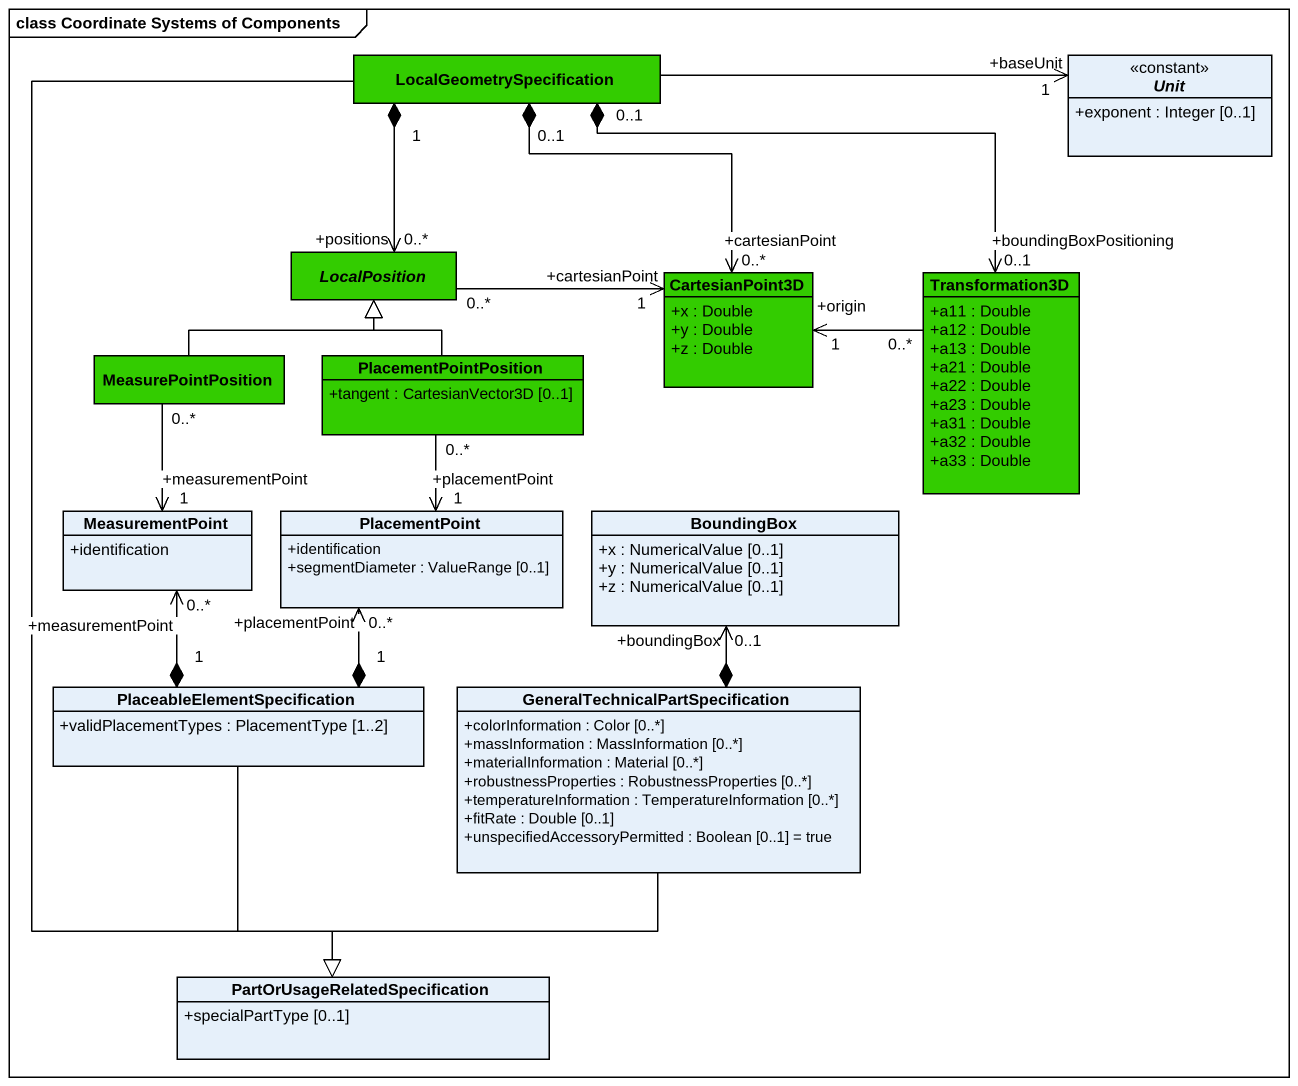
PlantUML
@startuml
mainframe class Coordinate Systems of Components
hide circle
hide empty members
skinparam classAttributeIconSize 0
class LocalGeometrySpecification #33CC00
abstract class Unit <<constant>> {
  +exponent : Integer [0..1]
}
abstract class LocalPosition #33CC00
class CartesianPoint3D #33CC00 {
  +x : Double
  +y : Double
  +z : Double
}
class Transformation3D #33CC00 {
  +a11 : Double
  +a12 : Double
  +a13 : Double
  +a21 : Double
  +a22 : Double
  +a23 : Double
  +a31 : Double
  +a32 : Double
  +a33 : Double
}
class MeasurePointPosition #33CC00
class PlacementPointPosition #33CC00 {
  +tangent : CartesianVector3D [0..1]
}
class MeasurementPoint {
  +identification
}
class PlacementPoint {
  +identification
  +segmentDiameter : ValueRange [0..1]
}
class BoundingBox {
  +x : NumericalValue [0..1]
  +y : NumericalValue [0..1]
  +z : NumericalValue [0..1]
}
class "PlaceableElementSpecification" as PlaceableElementSpecificatio {
  +validPlacementTypes : PlacementType [1..2]
}
class "GeneralTechnicalPartSpecification" as GeneralTechnicalPartSpecific {
  +colorInformation : Color [0..*]
  +massInformation : MassInformation [0..*]
  +materialInformation : Material [0..*]
  +robustnessProperties : RobustnessProperties [0..*]
  +temperatureInformation : TemperatureInformation [0..*]
  +fitRate : Double [0..1]
  +unspecifiedAccessoryPermitted : Boolean [0..1] = true
}
class "PartOrUsageRelatedSpecification" as PartOrUsageRelatedSpecificat {
  +specialPartType [0..1]
}
LocalGeometrySpecification -right-> "1\n+baseUnit" Unit
LocalGeometrySpecification "1" *--> "+positions\n0..*" LocalPosition
LocalGeometrySpecification "0..1" *--> "0..*\n+cartesianPoint" CartesianPoint3D
LocalGeometrySpecification "0..1" *--> "0..1\n+boundingBoxPositioning" Transformation3D
LocalGeometrySpecification --|> PartOrUsageRelatedSpecificat
LocalPosition "0..*" -right-> "1\n+cartesianPoint" CartesianPoint3D
Transformation3D "0..*" -left-> "+origin\n1" CartesianPoint3D
MeasurePointPosition -right-|> LocalPosition
MeasurePointPosition "0..*" --> "1\n+measurementPoint" MeasurementPoint
PlacementPointPosition -up-|> LocalPosition
PlacementPointPosition "0..*" --> "1\n+placementPoint" PlacementPoint
PlaceableElementSpecificatio "1" *-up-> "+measurementPoint\n0..*" MeasurementPoint
PlaceableElementSpecificatio "1" *-up-> "+placementPoint\n0..*" PlacementPoint
PlaceableElementSpecificatio --|> PartOrUsageRelatedSpecificat
GeneralTechnicalPartSpecific *-up-> "+boundingBox\n0..1" BoundingBox
GeneralTechnicalPartSpecific --|> PartOrUsageRelatedSpecificat
@enduml
